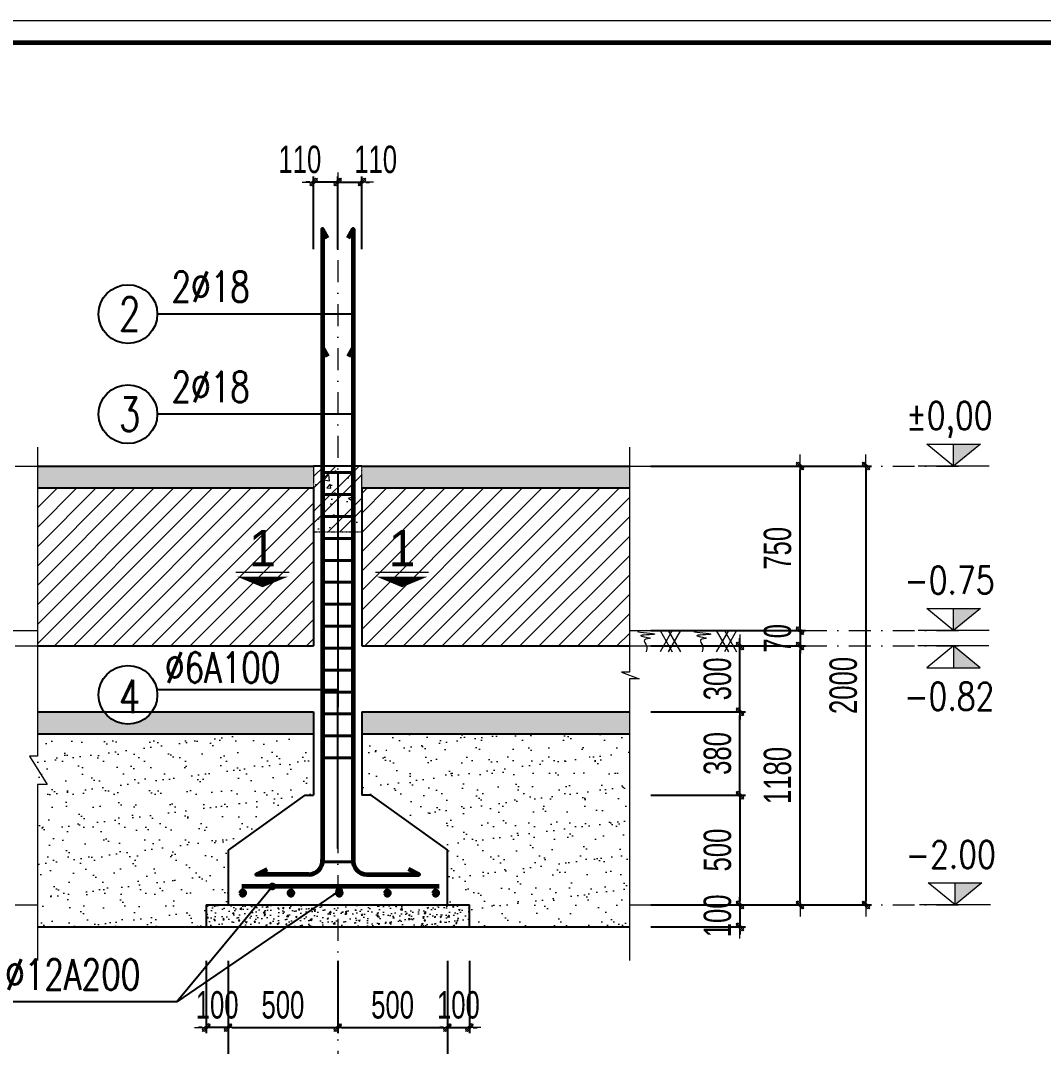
# Model space of a CAD drawing. Header units: millimetres. Extents: x -295047 to 304185, y -728047 to -308748.
# Drawn here: x -116613 to -111949, y -326349 to -321674 of the extents above; entities that cross this region are included whole.
import ezdxf
from ezdxf.enums import TextEntityAlignment as Align

# ---------------------------------------------------------------- set-up
doc = ezdxf.new("R2010")
doc.units = ezdxf.units.MM
doc.header["$MEASUREMENT"] = 0
doc.header["$PDMODE"] = 32
doc.linetypes.add('DASHDOT', pattern=[1, 0.5, -0.25, 0, -0.25])
doc.linetypes.add('HIDDEN', pattern=[0.375, 0.25, -0.125])
doc.layers.get('Defpoints').update_dxf_attribs({"color": 1})
for name, color, linetype, lineweight in [('Khungten_LCDI', 7, 'Continuous', 5), ('LC Dim', 8, 'Continuous', 18), ('LC Hatch', 252, 'Continuous', 9), ('LC Khac', 4, 'Continuous', 9), ('LC MANH DUT', 35, 'HIDDEN', 5), ('LC Net dam2', 6, 'Continuous', 40), ('LC Net dam3', 1, 'Continuous', 60), ('LC Net manh', 219, 'Continuous', 5), ('LC Net thay', 7, 'Continuous', 25), ('LC Net truc', 79, 'DASHDOT', 13), ('LC Text1', 3, 'Continuous', 20), ('LC Text2', 7, 'Continuous', 25)]:
    doc.layers.add(name, color=color, linetype=linetype, lineweight=lineweight)
doc.styles.add('HOATBIF', font='hoatbif.shx', dxfattribs={"width": 0.7})
doc.styles.add('Khungten', font='VHAVAN.TTF', dxfattribs={"width": 0.9, "height": 5000})
doc.styles.add('LC 1', font='VHAVANB.TTF')
doc.styles.add('LC 3', font='vnsimli.shx', dxfattribs={"width": 0.75})
doc.styles.add('RMS2', font='romans.shx', dxfattribs={"width": 0.75})
doc.styles.add('T1', font='Vnsimli.shx', dxfattribs={"width": 0.8})
doc.styles.add('Title', font='VHBLACK.TTF', dxfattribs={"width": 0.8})
doc.dimstyles.new('1-100(1-50)', dxfattribs={"dimscale": 50, "dimtxt": 2.5, "dimasz": 0.35, "dimexe": 0.5, "dimexo": 0, "dimgap": 0.8, "dimtad": 1, "dimdec": 0, "dimzin": 0, "dimdsep": 46, "dimtxsty": 'HOATBIF', "dimblk1": 'DOT', "dimblk2": 'DOT', "dimsah": 1, "dimcen": -1, "dimdle": 1, "dimclrd": 256, "dimclre": 256, "dimclrt": 4, "dimadec": 3, "dimazin": 2, "dimtfac": 0.333333, "dimtdec": 0, "dimtix": 1, "dimtmove": 2, "dimatfit": 3, "dimldrblk": 'DOT', "dimfxl": 1, "dimtvp": 0.833333, "dimtolj": 1, "dimtzin": 0, "dimarcsym": 0})

# ---------------------------------------------------------------- blocks, each defined once
blk = doc.blocks.new('lcdi fix')
at = {"layer": 'Defpoints', "lineweight": 0}
blk.add_lwpolyline([(-1200, -14850), (-1200, 14850), (40800, 14850), (40800, -14850)], close=True, dxfattribs=at)
at = {"layer": 'Khungten_LCDI', "color": 5, "lineweight": 60}
blk.add_lwpolyline([(0, -14650), (0, 14650), (40600, 14650), (40600, -14650)], close=True, dxfattribs=at)
at = {"color": 7, "style": 'Khungten', "width": 0.8}
for tag, p in [('REVISION', (39498.8, -10746.3)), ('NGAYHT', (39546.1, -11609.4))]:
    blk.add_attdef(tag, text='', height=200, dxfattribs=at).set_placement(p, align=Align.CENTER)
at = {"layer": 'LC Text1', "style": 'Title', "width": 1.485915}
for tag, p, p2 in [('TENBANVE1', (36912.7, -8885.8), (40339.1, -8885.8)), ('TENBANVE2', (36912.7, -9562.5), (40339.1, -9562.5))]:
    blk.add_attdef(tag, text='', height=250, dxfattribs=at).set_placement(p, p2, align=Align.FIT)
at = {"layer": 'LC Text1', "style": 'Title', "width": 0.7}
blk.add_attdef('SOBANVE', text='', height=250, dxfattribs=at).set_placement((39562, -13896.2), align=Align.CENTER)
blk = doc.blocks.new('DOT')
at = {"layer": 'LC Dim'}
blk.add_line((-3, 0), (3, 0), dxfattribs=at)
at = {"layer": 'LC Dim', "color": 4}
blk.add_line((-1, -1), (1, 1), dxfattribs=at)
blk.add_lwpolyline([(0.5, 1), (-1, -0.5), (-0.5, -1), (1, 0.5)], close=True, dxfattribs=at)
blk = doc.blocks.new('*D225')
at = {"layer": 'Defpoints', "color": 0, "ltscale": 2, "transparency": 16777216}
for p in [(-115666.3, -325958.6), (-115166.3, -325958.6), (-115166.3, -326262.5)]:
    blk.add_point(p, dxfattribs=at)
at = {"layer": 'LC Dim', "lineweight": -2, "ltscale": 2, "transparency": 16777216}
for p, q in [((-115666.3, -325958.6), (-115666.3, -326287.5)), ((-115166.3, -325958.6), (-115166.3, -326287.5)), ((-115648.8, -326262.5), (-115183.8, -326262.5))]:
    blk.add_line(p, q, dxfattribs=at)
at = {"layer": 'LC Dim', "lineweight": -2, "ltscale": 2, "transparency": 16777216, "xscale": 17.5, "yscale": 17.5, "zscale": 17.5, "rotation": 180}
blk.add_blockref('DOT', (-115666.3, -326262.5), dxfattribs=at)
at = {"layer": 'LC Dim', "lineweight": -2, "ltscale": 2, "transparency": 16777216, "xscale": 17.5, "yscale": 17.5, "zscale": 17.5}
blk.add_blockref('DOT', (-115166.3, -326262.5), dxfattribs=at)
at = {"layer": 'LC Dim', "color": 4, "ltscale": 2, "transparency": 16777216, "insert": (-115416.3, -326160), "char_height": 125, "attachment_point": 5, "style": 'HOATBIF'}
blk.add_mtext('\\A1;500', dxfattribs=at)
blk = doc.blocks.new('_Dot')
at = {"color": 0, "linetype": 'ByBlock', "lineweight": -2}
blk.add_line((-0.5, 0), (-1, 0), dxfattribs=at)
at = {"color": 0, "linetype": 'ByBlock', "const_width": 0.5}
blk.add_lwpolyline([(-0.25, 0, 1), (0.25, 0, 1)], format="xyb", close=True, dxfattribs=at)
blk = doc.blocks.new('*D226')
at = {"layer": 'Defpoints', "color": 0, "ltscale": 2, "transparency": 16777216}
for p in [(-115166.3, -325958.6), (-114666.3, -325958.6), (-114666.3, -326262.5)]:
    blk.add_point(p, dxfattribs=at)
at = {"layer": 'LC Dim', "lineweight": -2, "ltscale": 2, "transparency": 16777216}
for p, q in [((-115166.3, -325958.6), (-115166.3, -326287.5)), ((-114666.3, -325958.6), (-114666.3, -326287.5)), ((-115148.8, -326262.5), (-114683.8, -326262.5))]:
    blk.add_line(p, q, dxfattribs=at)
at = {"layer": 'LC Dim', "lineweight": -2, "ltscale": 2, "transparency": 16777216, "xscale": 17.5, "yscale": 17.5, "zscale": 17.5, "rotation": 180}
blk.add_blockref('DOT', (-115166.3, -326262.5), dxfattribs=at)
at = {"layer": 'LC Dim', "lineweight": -2, "ltscale": 2, "transparency": 16777216, "xscale": 17.5, "yscale": 17.5, "zscale": 17.5}
blk.add_blockref('DOT', (-114666.3, -326262.5), dxfattribs=at)
at = {"layer": 'LC Dim', "color": 4, "ltscale": 2, "transparency": 16777216, "insert": (-114916.3, -326160), "char_height": 125, "attachment_point": 5, "style": 'HOATBIF'}
blk.add_mtext('\\A1;500', dxfattribs=at)
blk = doc.blocks.new('*D227')
at = {"layer": 'Defpoints', "color": 0, "ltscale": 2, "transparency": 16777216}
for p in [(-115666.3, -325958.6), (-114666.3, -325958.6), (-114666.3, -326572.5)]:
    blk.add_point(p, dxfattribs=at)
at = {"layer": 'LC Dim', "lineweight": -2, "ltscale": 2, "transparency": 16777216}
for p, q in [((-115666.3, -325958.6), (-115666.3, -326597.5)), ((-114666.3, -325958.6), (-114666.3, -326597.5)), ((-115648.8, -326572.5), (-114683.8, -326572.5))]:
    blk.add_line(p, q, dxfattribs=at)
at = {"layer": 'LC Dim', "lineweight": -2, "ltscale": 2, "transparency": 16777216, "xscale": 17.5, "yscale": 17.5, "zscale": 17.5, "rotation": 180}
blk.add_blockref('DOT', (-115666.3, -326572.5), dxfattribs=at)
at = {"layer": 'LC Dim', "lineweight": -2, "ltscale": 2, "transparency": 16777216, "xscale": 17.5, "yscale": 17.5, "zscale": 17.5}
blk.add_blockref('DOT', (-114666.3, -326572.5), dxfattribs=at)
at = {"layer": 'LC Dim', "color": 4, "ltscale": 2, "transparency": 16777216, "insert": (-115166.3, -326470), "char_height": 125, "attachment_point": 5, "style": 'HOATBIF'}
blk.add_mtext('\\A1;1000', dxfattribs=at)
blk = doc.blocks.new('*D228')
at = {"layer": 'Defpoints', "color": 0, "ltscale": 2, "transparency": 16777216}
for p in [(-115766.3, -325958.6), (-115666.3, -325958.6), (-115766.3, -326262.5)]:
    blk.add_point(p, dxfattribs=at)
at = {"layer": 'LC Dim', "lineweight": -2, "ltscale": 2, "transparency": 16777216}
for p, q in [((-115766.3, -325958.6), (-115766.3, -326287.5)), ((-115666.3, -325958.6), (-115666.3, -326287.5)), ((-115783.8, -326262.5), (-115801.3, -326262.5)), ((-115666.3, -326262.5), (-115766.3, -326262.5)), ((-115648.8, -326262.5), (-115631.3, -326262.5))]:
    blk.add_line(p, q, dxfattribs=at)
at = {"layer": 'LC Dim', "lineweight": -2, "ltscale": 2, "transparency": 16777216, "xscale": 17.5, "yscale": 17.5, "zscale": 17.5}
blk.add_blockref('DOT', (-115766.3, -326262.5), dxfattribs=at)
at = {"layer": 'LC Dim', "lineweight": -2, "ltscale": 2, "transparency": 16777216, "xscale": 17.5, "yscale": 17.5, "zscale": 17.5, "rotation": 180}
blk.add_blockref('DOT', (-115666.3, -326262.5), dxfattribs=at)
at = {"layer": 'LC Dim', "color": 4, "ltscale": 2, "transparency": 16777216, "insert": (-115716.3, -326160), "char_height": 125, "attachment_point": 5, "style": 'HOATBIF'}
blk.add_mtext('\\A1;100', dxfattribs=at)
blk = doc.blocks.new('*D229')
at = {"layer": 'Defpoints', "color": 0, "ltscale": 2, "transparency": 16777216}
for p in [(-114666.3, -325958.6), (-114566.3, -325958.6), (-114566.3, -326262.5)]:
    blk.add_point(p, dxfattribs=at)
at = {"layer": 'LC Dim', "lineweight": -2, "ltscale": 2, "transparency": 16777216}
for p, q in [((-114666.3, -325958.6), (-114666.3, -326287.5)), ((-114566.3, -325958.6), (-114566.3, -326287.5)), ((-114683.8, -326262.5), (-114701.3, -326262.5)), ((-114666.3, -326262.5), (-114566.3, -326262.5)), ((-114548.8, -326262.5), (-114531.3, -326262.5))]:
    blk.add_line(p, q, dxfattribs=at)
at = {"layer": 'LC Dim', "lineweight": -2, "ltscale": 2, "transparency": 16777216, "xscale": 17.5, "yscale": 17.5, "zscale": 17.5}
blk.add_blockref('DOT', (-114666.3, -326262.5), dxfattribs=at)
at = {"layer": 'LC Dim', "lineweight": -2, "ltscale": 2, "transparency": 16777216, "xscale": 17.5, "yscale": 17.5, "zscale": 17.5, "rotation": 180}
blk.add_blockref('DOT', (-114566.3, -326262.5), dxfattribs=at)
at = {"layer": 'LC Dim', "color": 4, "ltscale": 2, "transparency": 16777216, "insert": (-114616.3, -326160), "char_height": 125, "attachment_point": 5, "style": 'HOATBIF'}
blk.add_mtext('\\A1;100', dxfattribs=at)
blk = doc.blocks.new('*D230')
at = {"layer": 'Defpoints', "color": 0, "ltscale": 2, "transparency": 16777216}
for p in [(-115056.3, -322409.6), (-115166.3, -322714.9), (-115056.3, -322714.9)]:
    blk.add_point(p, dxfattribs=at)
at = {"layer": 'LC Dim', "lineweight": -2, "ltscale": 2, "transparency": 16777216}
for p, q in [((-115183.8, -322409.6), (-115201.3, -322409.6)), ((-115166.3, -322714.9), (-115166.3, -322384.6)), ((-115166.3, -322409.6), (-115056.3, -322409.6)), ((-115056.3, -322714.9), (-115056.3, -322384.6)), ((-115038.8, -322409.6), (-115021.3, -322409.6))]:
    blk.add_line(p, q, dxfattribs=at)
at = {"layer": 'LC Dim', "lineweight": -2, "ltscale": 2, "transparency": 16777216, "xscale": 17.5, "yscale": 17.5, "zscale": 17.5}
blk.add_blockref('DOT', (-115166.3, -322409.6), dxfattribs=at)
at = {"layer": 'LC Dim', "lineweight": -2, "ltscale": 2, "transparency": 16777216, "xscale": 17.5, "yscale": 17.5, "zscale": 17.5, "rotation": 180}
blk.add_blockref('DOT', (-115056.3, -322409.6), dxfattribs=at)
at = {"layer": 'LC Dim', "color": 4, "ltscale": 2, "transparency": 16777216, "insert": (-114993.6, -322307.1), "char_height": 125, "attachment_point": 5, "style": 'HOATBIF'}
blk.add_mtext('\\A1;110', dxfattribs=at)
blk = doc.blocks.new('*D231')
at = {"layer": 'Defpoints', "color": 0, "ltscale": 2, "transparency": 16777216}
for p in [(-115276.3, -322409.6), (-115276.3, -322714.9), (-115166.3, -322714.9)]:
    blk.add_point(p, dxfattribs=at)
at = {"layer": 'LC Dim', "lineweight": -2, "ltscale": 2, "transparency": 16777216}
for p, q in [((-115293.8, -322409.6), (-115311.3, -322409.6)), ((-115276.3, -322714.9), (-115276.3, -322384.6)), ((-115166.3, -322409.6), (-115276.3, -322409.6)), ((-115166.3, -322714.9), (-115166.3, -322384.6)), ((-115148.8, -322409.6), (-115131.3, -322409.6))]:
    blk.add_line(p, q, dxfattribs=at)
at = {"layer": 'LC Dim', "lineweight": -2, "ltscale": 2, "transparency": 16777216, "xscale": 17.5, "yscale": 17.5, "zscale": 17.5}
blk.add_blockref('DOT', (-115276.3, -322409.6), dxfattribs=at)
at = {"layer": 'LC Dim', "lineweight": -2, "ltscale": 2, "transparency": 16777216, "xscale": 17.5, "yscale": 17.5, "zscale": 17.5, "rotation": 180}
blk.add_blockref('DOT', (-115166.3, -322409.6), dxfattribs=at)
at = {"layer": 'LC Dim', "color": 4, "ltscale": 2, "transparency": 16777216, "insert": (-115339, -322307.1), "char_height": 125, "attachment_point": 5, "style": 'HOATBIF'}
blk.add_mtext('\\A1;110', dxfattribs=at)
blk = doc.blocks.new('*U221')
at = {"layer": 'LC Net dam2', "ltscale": 2}
blk.add_line((-70, 0), (70, 0), dxfattribs=at)
blk = doc.blocks.new('*U222')
at = {"layer": 'LC Net truc', "color": 0, "linetype": 'ByBlock', "lineweight": -2}
for p in [(0, 0), (0, -100), (0, -200), (0, -300), (0, -400), (0, -500), (0, -600), (0, -700), (0, -800), (0, -900), (0, -1000), (0, -1100)]:
    blk.add_blockref('*U221', p, dxfattribs=at)
at = {"layer": 'LC Net truc', "color": 0, "linetype": 'ByBlock', "lineweight": -2, "transparency": 16777216}
for p in [(0, -1200), (0, -1300)]:
    blk.add_blockref('*U221', p, dxfattribs=at)
blk = doc.blocks.new('theptron1')
at = {"layer": 'LC Net dam3'}
for p, q in [((-0.5, 0), (0.5, 0)), ((-0.35, 0.35), (0.35, -0.35)), ((0.35, 0.35), (-0.35, -0.35)), ((0, 0.5), (0, -0.5))]:
    blk.add_line(p, q, dxfattribs=at)
blk.add_circle((0, 0), 0.5, dxfattribs=at)
blk = doc.blocks.new('*U223')
at = {"layer": 'LC Dim', "xscale": 19.6923076923333, "yscale": 19.6923076923333, "zscale": 19.6923076923333}
blk.add_blockref('theptron1', (0, 0), dxfattribs=at)
blk = doc.blocks.new('*U224')
at = {"layer": 'LC Dim', "color": 0, "linetype": 'ByBlock', "lineweight": -2}
for p in [(0, 0), (220, 0), (440, 0), (660, 0)]:
    blk.add_blockref('*U223', p, dxfattribs=at)
at = {"layer": 'LC Dim', "color": 0, "linetype": 'ByBlock', "lineweight": -2, "transparency": 16777216}
blk.add_blockref('*U223', (880, 0), dxfattribs=at)
blk = doc.blocks.new('*D255')
at = {"layer": 'Defpoints', "color": 0, "ltscale": 2, "transparency": 16777216}
for p in [(-113739.2, -325703.7), (-113739.2, -325803.7), (-113332.4, -325803.7)]:
    blk.add_point(p, dxfattribs=at)
at = {"layer": 'LC Dim', "lineweight": -2, "ltscale": 2, "transparency": 16777216}
for p, q in [((-113332.4, -325686.2), (-113332.4, -325668.7)), ((-113739.2, -325703.7), (-113307.4, -325703.7)), ((-113332.4, -325703.7), (-113332.4, -325803.7)), ((-113739.2, -325803.7), (-113307.4, -325803.7)), ((-113332.4, -325821.2), (-113332.4, -325838.7))]:
    blk.add_line(p, q, dxfattribs=at)
at = {"layer": 'LC Dim', "lineweight": -2, "ltscale": 2, "transparency": 16777216, "xscale": 17.5, "yscale": 17.5, "zscale": 17.5}
for p, rotation in [((-113332.4, -325703.7), 270), ((-113332.4, -325803.7), 90)]:
    blk.add_blockref('DOT', p, dxfattribs=dict(at, rotation=rotation))
at = {"layer": 'LC Dim', "color": 4, "ltscale": 2, "transparency": 16777216, "insert": (-113434.9, -325753.7), "char_height": 125, "attachment_point": 5, "rotation": 90, "style": 'HOATBIF'}
blk.add_mtext('\\A1;100', dxfattribs=at)
blk = doc.blocks.new('*D256')
at = {"layer": 'Defpoints', "color": 0, "ltscale": 2, "transparency": 16777216}
for p in [(-113739.2, -325203.7), (-113739.2, -325703.7), (-113332.4, -325703.7)]:
    blk.add_point(p, dxfattribs=at)
at = {"layer": 'LC Dim', "lineweight": -2, "ltscale": 2, "transparency": 16777216}
for p, q in [((-113739.2, -325203.7), (-113307.4, -325203.7)), ((-113332.4, -325221.2), (-113332.4, -325686.2)), ((-113739.2, -325703.7), (-113307.4, -325703.7))]:
    blk.add_line(p, q, dxfattribs=at)
at = {"layer": 'LC Dim', "lineweight": -2, "ltscale": 2, "transparency": 16777216, "xscale": 17.5, "yscale": 17.5, "zscale": 17.5}
for p, rotation in [((-113332.4, -325203.7), 90), ((-113332.4, -325703.7), 270)]:
    blk.add_blockref('DOT', p, dxfattribs=dict(at, rotation=rotation))
at = {"layer": 'LC Dim', "color": 4, "ltscale": 2, "transparency": 16777216, "insert": (-113434.9, -325453.7), "char_height": 125, "attachment_point": 5, "rotation": 90, "style": 'HOATBIF'}
blk.add_mtext('\\A1;500', dxfattribs=at)
blk = doc.blocks.new('*D257')
at = {"layer": 'Defpoints', "color": 0, "ltscale": 2, "transparency": 16777216}
for p in [(-113739.2, -324523.7), (-113058.4, -324523.7), (-113739.2, -325703.7)]:
    blk.add_point(p, dxfattribs=at)
at = {"layer": 'LC Dim', "lineweight": -2, "ltscale": 2, "transparency": 16777216}
for p, q in [((-113739.2, -324523.7), (-113033.4, -324523.7)), ((-113058.4, -325686.2), (-113058.4, -324541.2)), ((-113739.2, -325703.7), (-113033.4, -325703.7))]:
    blk.add_line(p, q, dxfattribs=at)
at = {"layer": 'LC Dim', "lineweight": -2, "ltscale": 2, "transparency": 16777216, "xscale": 17.5, "yscale": 17.5, "zscale": 17.5}
for p, rotation in [((-113058.4, -324523.7), 90), ((-113058.4, -325703.7), 270)]:
    blk.add_blockref('DOT', p, dxfattribs=dict(at, rotation=rotation))
at = {"layer": 'LC Dim', "color": 4, "ltscale": 2, "transparency": 16777216, "insert": (-113160.9, -325113.7), "char_height": 125, "attachment_point": 5, "rotation": 90, "style": 'HOATBIF'}
blk.add_mtext('\\A1;1180', dxfattribs=at)
blk = doc.blocks.new('*D258')
at = {"layer": 'Defpoints', "color": 0, "ltscale": 2, "transparency": 16777216}
for p in [(-113739.2, -323703.7), (-113058.4, -323703.7), (-113739.2, -324453.7)]:
    blk.add_point(p, dxfattribs=at)
at = {"layer": 'LC Dim', "lineweight": -2, "ltscale": 2, "transparency": 16777216}
for p, q in [((-113739.2, -323703.7), (-113033.4, -323703.7)), ((-113058.4, -324436.2), (-113058.4, -323721.2)), ((-113739.2, -324453.7), (-113033.4, -324453.7))]:
    blk.add_line(p, q, dxfattribs=at)
at = {"layer": 'LC Dim', "lineweight": -2, "ltscale": 2, "transparency": 16777216, "xscale": 17.5, "yscale": 17.5, "zscale": 17.5}
for p, rotation in [((-113058.4, -323703.7), 90), ((-113058.4, -324453.7), 270)]:
    blk.add_blockref('DOT', p, dxfattribs=dict(at, rotation=rotation))
at = {"layer": 'LC Dim', "color": 4, "ltscale": 2, "transparency": 16777216, "insert": (-113160.9, -324078.7), "char_height": 125, "attachment_point": 5, "rotation": 90, "style": 'HOATBIF'}
blk.add_mtext('\\A1;750', dxfattribs=at)
blk = doc.blocks.new('mat dat')
at = {"layer": 'LC Net manh'}
for p, q in [((2, 0), (3.73, -3)), ((3.73, 0), (2, -3)), ((3.15, 0), (4.88, -3)), ((4.88, 0), (3.15, -3))]:
    blk.add_line(p, q, dxfattribs=at)
blk.add_spline([(0, 0), (-1.21, -0.12), (1.21, -0.52), (-0.75, -0.75), (0.58, -1.1), (-0.23, -1.33), (0.06, -2.19), (0, -3)], degree=3, dxfattribs=at)
blk = doc.blocks.new('*U220')
at = {"layer": 'LC Khac', "xscale": 32.00000000005184, "yscale": 32.00000000005184, "zscale": 32.00000000005184}
blk.add_blockref('mat dat', (-56.7, 48), dxfattribs=at)
blk = doc.blocks.new('*U219')
at = {"layer": 'LC Dim', "color": 0, "linetype": 'ByBlock', "lineweight": -2}
for p in [(0, 0), (256, 0)]:
    blk.add_blockref('*U220', p, dxfattribs=at)
blk = doc.blocks.new('*D259')
at = {"layer": 'Defpoints', "color": 0, "ltscale": 2, "transparency": 16777216}
for p in [(-113739.2, -323703.7), (-113739.2, -325703.7), (-112758.6, -325703.7)]:
    blk.add_point(p, dxfattribs=at)
at = {"layer": 'LC Dim', "lineweight": -2, "ltscale": 2, "transparency": 16777216}
for p, q in [((-113739.2, -323703.7), (-112733.6, -323703.7)), ((-112758.6, -323721.2), (-112758.6, -325686.2)), ((-113739.2, -325703.7), (-112733.6, -325703.7))]:
    blk.add_line(p, q, dxfattribs=at)
at = {"layer": 'LC Dim', "lineweight": -2, "ltscale": 2, "transparency": 16777216, "xscale": 17.5, "yscale": 17.5, "zscale": 17.5}
for p, rotation in [((-112758.6, -323703.7), 90), ((-112758.6, -325703.7), 270)]:
    blk.add_blockref('DOT', p, dxfattribs=dict(at, rotation=rotation))
at = {"layer": 'LC Dim', "color": 4, "ltscale": 2, "transparency": 16777216, "insert": (-112861.1, -324703.7), "char_height": 125, "attachment_point": 5, "rotation": 90, "style": 'HOATBIF'}
blk.add_mtext('\\A1;2000', dxfattribs=at)
blk = doc.blocks.new('Caodo1')
at = {"layer": 'LC Text1'}
blk.add_hatch(color=256, dxfattribs=at).paths.add_polyline_path([(0, 200.2), (0, 0), (243.4, 200.2)])
for p, q in [((0, 0), (0, 200.2)), ((323.6, 0), (-323.6, 0))]:
    blk.add_line(p, q, dxfattribs=at)
blk.add_lwpolyline([(-243.4, 200.2), (243.4, 200.2), (0, 0), (0, 0)], close=True, dxfattribs=at)
at = {"layer": 'LC Text1', "style": 'T1', "width": 0.8}
blk.add_attdef('%%P0,00', text='', height=250, dxfattribs=at).set_placement((-39, 459.5), align=Align.MIDDLE_CENTER)
blk = doc.blocks.new('*D519')
at = {"layer": 'Defpoints', "color": 0, "ltscale": 2, "transparency": 16777216}
for p in [(-113739.2, -324823.7), (-113332.4, -324823.7), (-113739.2, -325203.7)]:
    blk.add_point(p, dxfattribs=at)
at = {"layer": 'LC Dim', "lineweight": -2, "ltscale": 2, "transparency": 16777216}
for p, q in [((-113739.2, -324823.7), (-113307.4, -324823.7)), ((-113332.4, -325186.2), (-113332.4, -324841.2)), ((-113739.2, -325203.7), (-113307.4, -325203.7))]:
    blk.add_line(p, q, dxfattribs=at)
at = {"layer": 'LC Dim', "lineweight": -2, "ltscale": 2, "transparency": 16777216, "xscale": 17.5, "yscale": 17.5, "zscale": 17.5}
for p, rotation in [((-113332.4, -324823.7), 90), ((-113332.4, -325203.7), 270)]:
    blk.add_blockref('DOT', p, dxfattribs=dict(at, rotation=rotation))
at = {"layer": 'LC Dim', "color": 4, "ltscale": 2, "transparency": 16777216, "insert": (-113434.9, -325013.7), "char_height": 125, "attachment_point": 5, "rotation": 90, "style": 'HOATBIF'}
blk.add_mtext('\\A1;380', dxfattribs=at)
blk = doc.blocks.new('*D520')
at = {"layer": 'Defpoints', "color": 0, "ltscale": 2, "transparency": 16777216}
for p in [(-113739.2, -324523.7), (-113332.4, -324523.7), (-113739.2, -324823.7)]:
    blk.add_point(p, dxfattribs=at)
at = {"layer": 'LC Dim', "lineweight": -2, "ltscale": 2, "transparency": 16777216}
for p, q in [((-113332.4, -324506.2), (-113332.4, -324488.7)), ((-113739.2, -324523.7), (-113307.4, -324523.7)), ((-113332.4, -324823.7), (-113332.4, -324523.7)), ((-113739.2, -324823.7), (-113307.4, -324823.7)), ((-113332.4, -324841.2), (-113332.4, -324858.7))]:
    blk.add_line(p, q, dxfattribs=at)
at = {"layer": 'LC Dim', "lineweight": -2, "ltscale": 2, "transparency": 16777216, "xscale": 17.5, "yscale": 17.5, "zscale": 17.5}
for p, rotation in [((-113332.4, -324523.7), 270), ((-113332.4, -324823.7), 90)]:
    blk.add_blockref('DOT', p, dxfattribs=dict(at, rotation=rotation))
at = {"layer": 'LC Dim', "color": 4, "ltscale": 2, "transparency": 16777216, "insert": (-113434.9, -324673.7), "char_height": 125, "attachment_point": 5, "rotation": 90, "style": 'HOATBIF'}
blk.add_mtext('\\A1;300', dxfattribs=at)
blk = doc.blocks.new('*D824')
at = {"layer": 'Defpoints', "color": 0, "ltscale": 2, "transparency": 16777216}
for p in [(-113118.5, -324453.7), (-113118.5, -324523.7), (-113058.4, -324523.7)]:
    blk.add_point(p, dxfattribs=at)
at = {"layer": 'LC Dim', "lineweight": -2, "ltscale": 2, "transparency": 16777216}
for p, q in [((-113058.4, -324436.2), (-113058.4, -324418.7)), ((-113118.5, -324453.7), (-113033.4, -324453.7)), ((-113058.4, -324453.7), (-113058.4, -324523.7)), ((-113118.5, -324523.7), (-113033.4, -324523.7)), ((-113058.4, -324541.2), (-113058.4, -324558.7))]:
    blk.add_line(p, q, dxfattribs=at)
at = {"layer": 'LC Dim', "lineweight": -2, "ltscale": 2, "transparency": 16777216, "xscale": 17.5, "yscale": 17.5, "zscale": 17.5}
for p, rotation in [((-113058.4, -324453.7), 270), ((-113058.4, -324523.7), 90)]:
    blk.add_blockref('DOT', p, dxfattribs=dict(at, rotation=rotation))
at = {"layer": 'LC Dim', "color": 4, "ltscale": 2, "transparency": 16777216, "insert": (-113160.9, -324488.7), "char_height": 125, "attachment_point": 5, "rotation": 90, "style": 'HOATBIF'}
blk.add_mtext('\\A1;70', dxfattribs=at)

msp = doc.modelspace()

# ---------------------------------------------------------------- hatches: boundary and pattern name
at = {"layer": 'LC Hatch', "ltscale": 2}
h = msp.add_hatch(dxfattribs=at)
h.set_pattern_fill('AR-CONC', color=256, scale=10, style=0)
h.set_pattern_definition([(50, (420.5, -295.5), (71.726018, -6.275213), [7.5, -82.5]), (355, (420.5, -295.5), (-13.875133, 75.219213), [6, -66]), (100.4514, (426.48, -296.02), (57.850938, 68.943954), [6.374019, -70.114211]), (46.1842, (420.5, -275.5), (106.724105, -16.551901), [11.25, -123.75]), (96.6356, (429.39, -276.88), (93.46627, 97.411787), [9.56103, -105.1713]), (351.1842, (420.5, -275.5), (93.466195, 97.41186), [9, -99]), (21, (430.5, -280.5), (59.690705, -40.261889), [7.5, -82.5]), (326, (430.5, -280.5), (24.331533, 72.515005), [6, -66]), (71.4514, (435.474, -283.855), (84.022263, 32.25305), [6.374019, -70.114211]), (37.5, (420.5, -295.5), (1.2159855, 33.2893854), [0, -65.2, 0, -67, 0, -66.25]), (7.5, (420.5, -295.5), (26.3069537, 39.4411712), [0, -38.2, 0, -63.7, 0, -25.25]), (327.5, (398.2, -295.5), (53.3822436, -2.2554872), [0, -25, 0, -78, 0, -103.5]), (317.5, (388.2, -295.5), (58.318617, 10.010498), [0, -32.5, 0, -51.8, 0, -73.5])])
h.paths.add_polyline_path([(-115276.3, -323703.7), (-116535.8, -323703.7), (-116535.8, -323803.7), (-115276.3, -323803.7)])
h.paths.add_polyline_path([(-113836.8, -323703.7), (-115056.3, -323703.7), (-115056.3, -323803.7), (-113836.8, -323803.7)])
h = msp.add_hatch(dxfattribs=at)
h.set_pattern_fill('BTCT', color=256, scale=30)
h.set_pattern_definition([(50, (-140927.87, -270490.26), (215.17805, -18.82564), [22.5, -247.5]), (355, (-140927.87, -270490.26), (-41.6254, 225.6576), [18, -198]), (100.4514, (-140909.94, -270491.82), (173.5528, 206.83186), [19.12206, -210.3426]), (46.1842, (-140927.87, -270430.26), (320.1723, -49.6557), [33.75, -371.25]), (96.6356, (-140901.2, -270434.4), (280.3988, 292.2354), [28.683, -315.5139]), (351.1842, (-140927.87, -270430.26), (280.3986, 292.2356), [27, -297]), (21, (-140897.87, -270445.26), (179.0721, -120.78567), [22.5, -247.5]), (326, (-140897.87, -270445.26), (72.9946, 217.545), [18, -198]), (71.4514, (-140882.95, -270455.32), (252.0668, 96.75915), [19.12206, -210.3426]), (37.5, (-140927.87, -270490.255), (3.64796, 99.86816), [0, -195.6, 0, -201, 0, -198.75]), (7.5, (-140927.87, -270490.26), (78.92086, 118.32351), [0, -114.6, 0, -191.1, 0, -75.75]), (327.5, (-140994.77, -270490.255), (160.14673, -6.76646), [0, -75, 0, -234, 0, -310.5]), (317.5, (-141024.77, -270490.26), (174.95585, 30.0315), [0, -97.5, 0, -155.4, 0, -220.5]), (45, (-140927.87, -270490.26), (-79.54951, 79.54951), []), (45, (-140874.84, -270490.26), (-79.54951, 79.54951), [])])
h.paths.add_polyline_path([(-115056.3, -323703.7), (-115276.3, -323703.7), (-115276.3, -324003.7), (-115056.3, -324003.7)])
h = msp.add_hatch(dxfattribs=at)
h.set_pattern_fill('ANSI31', color=256, scale=500)
h.paths.add_polyline_path([(-115276.3, -323803.7), (-116535.8, -323803.7), (-116535.8, -324523.7), (-115276.3, -324523.7)])
h.paths.add_polyline_path([(-113836.8, -323803.7), (-115056.3, -323803.7), (-115056.3, -324003.7), (-115056.3, -324523.7), (-113836.8, -324523.7)])
h.paths.add_polyline_path([(-115613.2, -324201.7), (-115405.6, -324201.7), (-115405.6, -323954.2), (-115613.2, -323954.2)], flags=24)
h.paths.add_polyline_path([(-114977.1, -324201.7), (-114769.5, -324201.7), (-114769.5, -323954.2), (-114977.1, -323954.2)], flags=24)
h = msp.add_hatch(dxfattribs=at)
h.set_pattern_fill('AR-CONC', color=256, scale=10, style=0)
h.set_pattern_definition([(50, (0, 0), (71.726018, -6.275213), [7.5, -82.5]), (355, (0, 0), (-13.875133, 75.219213), [6, -66]), (100.4514, (5.98, -0.52), (57.850938, 68.943954), [6.374019, -70.114211]), (46.1842, (0, 20), (106.724105, -16.551901), [11.25, -123.75]), (96.6356, (8.89, 18.62), (93.46627, 97.411787), [9.56103, -105.1713]), (351.1842, (0, 20), (93.466195, 97.41186), [9, -99]), (21, (10, 15), (59.690705, -40.261889), [7.5, -82.5]), (326, (10, 15), (24.331533, 72.515005), [6, -66]), (71.4514, (14.974, 11.645), (84.022263, 32.25305), [6.374019, -70.114211]), (37.5, (0, 0), (1.2159855, 33.2893854), [0, -65.2, 0, -67, 0, -66.25]), (7.5, (0, 0), (26.3069537, 39.4411712), [0, -38.2, 0, -63.7, 0, -25.25]), (327.5, (-22.3, 0), (53.3822436, -2.2554872), [0, -25, 0, -78, 0, -103.5]), (317.5, (-32.3, 0), (58.318617, 10.010498), [0, -32.5, 0, -51.8, 0, -73.5])])
h.paths.add_polyline_path([(-115276.3, -324823.7), (-116013.5, -324823.7, -0.518311), (-116232.1, -324823.7), (-116535.8, -324823.7), (-116535.8, -324923.7), (-115276.3, -324923.7)])
h.paths.add_polyline_path([(-113836.8, -324823.7), (-115056.3, -324823.7), (-115056.3, -324923.7), (-113836.8, -324923.7)])
h = msp.add_hatch(dxfattribs=at)
h.set_pattern_fill('AR-SAND', color=256, scale=60)
h.set_pattern_definition([(37.5, (0, -100), (-3.779601, 115.609426), [0, -91.2, 0, -102, 0, -97.5]), (7.5, (0, -100), (106.1866, 169.328764), [0, -49.2, 0, -82.2, 0, -31.5]), (327.5, (-73.8, -100), (186.848512, 0.339543), [0, -30, 0, -108, 0, -141]), (317.5, (-73.8, -100), (180.3676, 52.660534), [0, -15, 0, -70.8, 0, -81])])
h.paths.add_polyline_path([(-115666.3, -325453.7), (-115316.3, -325203.7), (-115276.3, -325203.7), (-115276.3, -324923.7), (-116535.8, -324923.7), (-116535.8, -325125.7), (-116571.3, -325125.7), (-116490.8, -325155.7), (-116535.8, -325155.7), (-116535.8, -325803.7), (-116521.8, -325803.7), (-115766.3, -325803.7), (-115766.3, -325703.7), (-115666.3, -325703.7)])
h.paths.add_polyline_path([(-113836.8, -324923.7), (-115056.3, -324923.7), (-115056.3, -325203.7), (-115016.3, -325203.7), (-114666.3, -325453.7), (-114666.3, -325703.7), (-114566.3, -325703.7), (-114566.3, -325803.7), (-113836.8, -325803.7)])
h = msp.add_hatch(dxfattribs=at)
h.set_pattern_fill('AR-CONC', color=256, scale=10, style=0)
h.set_pattern_definition([(50, (-213452.78, -147744.3), (71.726018, -6.275213), [7.5, -82.5]), (355, (-213452.78, -147744.3), (-13.875133, 75.219213), [6, -66]), (100.4514, (-213446.805, -147744.825), (57.850938, 68.943954), [6.37402, -70.11421]), (46.1842, (-213452.78, -147724.3), (106.724105, -16.5519), [11.25, -123.75]), (96.6356, (-213443.89, -147725.68), (93.46627, 97.411787), [9.56103, -105.1713]), (351.1842, (-213452.78, -147724.3), (93.466195, 97.41186), [9, -99]), (21, (-213442.78, -147729.3), (59.690705, -40.261889), [7.5, -82.5]), (326, (-213442.78, -147729.3), (24.331533, 72.515005), [6, -66]), (71.4514, (-213437.81, -147732.66), (84.022263, 32.25305), [6.37402, -70.11421]), (37.5, (-213452.782, -147744.302), (1.2159855, 33.2893854), [0, -65.2, 0, -67, 0, -66.25]), (7.5, (-213452.782, -147744.302), (26.306954, 39.441171), [0, -38.2, 0, -63.7, 0, -25.25]), (327.5, (-213475.082, -147744.302), (53.3822436, -2.255487), [0, -25, 0, -78, 0, -103.5]), (317.5, (-213485.08, -147744.3), (58.318617, 10.010498), [0, -32.5, 0, -51.8, 0, -73.5])])
h.paths.add_polyline_path([(-114566.3, -325703.7), (-115766.3, -325703.7), (-115766.3, -325803.7), (-114566.3, -325803.7)])

# ---------------------------------------------------------------- linework, layer by layer
msp.add_lwpolyline([(-113836.8, -323618.3), (-113836.8, -324643.7), (-113872.3, -324643.7), (-113791.8, -324673.7), (-113836.8, -324673.7), (-113836.8, -325956.5)], dxfattribs=at)
at = {"layer": 'LC Khac', "color": 1, "ltscale": 2}
for p, q in [((-115388.1, -324189), (-115630.8, -324189)), ((-114751.9, -324189), (-114994.7, -324189))]:
    msp.add_line(p, q, dxfattribs=at)
for points in [[(-115509.4, -324256.1, 0, 235.7, 0), (-115509.4, -324207.3, 137.5, 137.5, 0)], [(-114873.3, -324256.1, 0, 235.7, 0), (-114873.3, -324207.3, 137.5, 137.5, 0)]]:
    msp.add_lwpolyline(points, format="xyseb", dxfattribs=at)
at = {"layer": 'LC MANH DUT', "ltscale": 0.5}
msp.add_lwpolyline([(-115276.3, -324003.7), (-115056.3, -324003.7), (-115056.3, -323703.7), (-115276.3, -323703.7)], close=True, dxfattribs=at)
at = {"layer": 'LC Net dam2', "ltscale": 2}
msp.add_line((-115236.3, -325506.9), (-115096.3, -325506.9), dxfattribs=at)
at = {"layer": 'LC Net dam3'}
for p, q in [((-115236.3, -323163.7), (-115213.4, -323204.8)), ((-115096.3, -323163.7), (-115119.1, -323204.8)), ((-114704.4, -325619.5), (-115603.4, -325619.5))]:
    msp.add_line(p, q, dxfattribs=at)
for points in [[(-115213.4, -322664.8), (-115236.3, -322623.7), (-115236.3, -325506.9)], [(-115119.1, -322664.8), (-115096.3, -322623.7), (-115096.3, -325506.9)], [(-115298.8, -325564.9), (-115536.5, -325564.9), (-115488.9, -325541.4)], [(-115033.7, -325564.9), (-114796, -325564.9), (-114843.6, -325541.4)]]:
    msp.add_lwpolyline(points, dxfattribs=at)
for centre, start, end in [((-115298.9, -325502), 270.1243, 4.4902), ((-115033.6, -325502), 175.5098, 269.8757)]:
    msp.add_arc(centre, 62.9, start, end, dxfattribs=at)
at = {"layer": 'LC Net manh', "ltscale": 2}
msp.add_lwpolyline([(-116535.8, -323618.3), (-116535.8, -325025.7), (-116571.3, -325025.7), (-116490.8, -325155.7), (-116535.8, -325155.7), (-116535.8, -325956.5)], dxfattribs=at)
at = {"layer": 'LC Net thay', "linetype": 'Continuous', "ltscale": 1000}
for p, q in [((-116535.8, -323703.7), (-115276.3, -323703.7)), ((-115056.3, -323703.7), (-115276.3, -323703.7)), ((-115056.3, -323703.7), (-113836.8, -323703.7)), ((-116535.8, -323803.7), (-115276.3, -323803.7)), ((-115276.3, -323803.7), (-115276.3, -324523.7)), ((-115056.3, -323803.7), (-115056.3, -324523.7)), ((-115056.3, -323803.7), (-113836.8, -323803.7)), ((-116535.8, -324523.7), (-115276.3, -324523.7)), ((-115056.3, -324523.7), (-113836.8, -324523.7)), ((-116535.8, -324823.7), (-115276.3, -324823.7)), ((-115276.3, -324823.7), (-115276.3, -325203.7)), ((-115056.3, -324823.7), (-115056.3, -325203.7)), ((-115056.3, -324823.7), (-113836.8, -324823.7)), ((-116535.8, -324923.7), (-115276.3, -324923.7)), ((-115056.3, -324923.7), (-113836.8, -324923.7)), ((-115316.3, -325203.7), (-115666.3, -325453.7)), ((-115316.3, -325203.7), (-115276.3, -325203.7)), ((-115016.3, -325203.7), (-115056.3, -325203.7)), ((-115016.3, -325203.7), (-114666.3, -325453.7)), ((-115666.3, -325453.7), (-115666.3, -325703.7)), ((-114666.3, -325703.7), (-114666.3, -325453.7)), ((-115766.3, -325703.7), (-114566.3, -325703.7)), ((-115766.3, -325703.7), (-115766.3, -325803.7)), ((-115666.3, -325703.7), (-114666.3, -325703.7)), ((-114566.3, -325803.7), (-114566.3, -325703.7)), ((-116535.8, -325803.7), (-113836.8, -325803.7))]:
    msp.add_line(p, q, dxfattribs=at)
at = {"layer": 'LC Net truc', "ltscale": 200}
for p, q in [((-115166.3, -322366), (-115166.3, -326726.6)), ((-118638.5, -323703.7), (-116535.8, -323703.7)), ((-113836.8, -323703.7), (-112257.8, -323703.7)), ((-118638.5, -324453.7), (-116535.8, -324453.7)), ((-117872.6, -324453.7), (-116535.8, -324453.7)), ((-113836.8, -324453.7), (-112257.8, -324453.7)), ((-118638.5, -324523.7), (-116535.8, -324523.7)), ((-113836.8, -324523.7), (-112257.8, -324523.7)), ((-118638.5, -325703.7), (-116521.8, -325703.7)), ((-113836.8, -325703.7), (-112257.8, -325703.7))]:
    msp.add_line(p, q, dxfattribs=at)
at = {"layer": 'LC Text2', "ltscale": 100}
for centre in [(-116122.8, -323011.2), (-116122.8, -323467.7), (-116122.8, -324746.6)]:
    msp.add_circle(centre, 133.8, dxfattribs=at)

# ---------------------------------------------------------------- block references
at = {"layer": 'LC Dim'}
msp.add_blockref('*U219', (-113703.8, -324501.7), dxfattribs=at)
at = {"layer": 'LC Dim', "extrusion": (0, 0, -1), "zscale": -1, "rotation": 180}
msp.add_blockref('*U224', (115599.7, -325649.5), dxfattribs=at)
at = {"layer": 'LC Net thay', "xscale": 0.5000000000000013, "yscale": 0.5000000000000013, "zscale": 0.5000000000000013}
msp.add_blockref('lcdi fix', (-124455, -329098.5), dxfattribs=at)
at = {"layer": 'LC Net truc', "xscale": -1}
msp.add_blockref('*U222', (-115166.3, -323733.7), dxfattribs=at)
at = {"layer": 'LC Text1'}
ref = msp.add_blockref('Caodo1', (-112358.3, -323703.7), dxfattribs=dict(at, xscale=0.5, yscale=0.5, zscale=0.5))
ref.add_attrib('%%P0,00', '%%p0,00', dxfattribs={"layer": 'LC Text2', "height": 125, "style": 'T1', "width": 0.8}).set_placement((-112377.8, -323473.9), align=Align.MIDDLE_CENTER)
ref = msp.add_blockref('Caodo1', (-112358.3, -324453.7), dxfattribs=dict(at, xscale=0.5, yscale=0.5, zscale=0.5))
ref.add_attrib('%%P0,00', '-0.75', dxfattribs={"layer": 'LC Text2', "height": 125, "style": 'T1', "width": 0.8}).set_placement((-112377.8, -324223.9), align=Align.MIDDLE_CENTER)
ref = msp.add_blockref('Caodo1', (-112359.1, -324523.7), dxfattribs=dict(at, xscale=-0.5, yscale=0.5, zscale=0.5, rotation=180))
ref.add_attrib('%%P0,00', '-0.82', dxfattribs={"layer": 'LC Text2', "height": 125, "style": 'T1', "width": 0.8}).set_placement((-112378.6, -324753.4), align=Align.MIDDLE_CENTER)
ref = msp.add_blockref('Caodo1', (-112352.1, -325703.7), dxfattribs=dict(at, xscale=0.5, yscale=0.5, zscale=0.5))
ref.add_attrib('%%P0,00', '-2.00', dxfattribs={"layer": 'LC Text2', "height": 125, "style": 'T1', "width": 0.8}).set_placement((-112371.6, -325473.9), align=Align.MIDDLE_CENTER)

# ---------------------------------------------------------------- texts
at = {"ltscale": 2, "style": 'LC 1'}
for p in [(-115509.4, -324077.9), (-114873.3, -324077.9)]:
    msp.add_attdef('1', text='B', height=165, dxfattribs=at).set_placement(p, align=Align.MIDDLE_CENTER)
at = {"layer": 'LC Text2', "linetype": 'ByBlock', "width": 0.75}
for s, style, p in [('2%%C18', 'RMS2', (-115924.5, -322955.8)), ('2%%C18', 'RMS2', (-115924.5, -323412.3)), ('%%C6A100', 'LC 3', (-115954.1, -324691.1)), ('%%C12A200', 'LC 3', (-116682.8, -326090.1))]:
    msp.add_text(s, height=138.89, dxfattribs=dict(at, style=style)).set_placement(p)
at = {"layer": 'LC Text2', "ltscale": 100, "style": 'LC 3', "width": 0.75}
for s, p in [('2', (-116115.2, -323011.2)), ('3', (-116115.2, -323467.7)), ('4', (-116115.2, -324754.1))]:
    msp.add_text(s, height=152.8, dxfattribs=at).set_placement(p, align=Align.MIDDLE_CENTER)

# ---------------------------------------------------------------- dimensions: what is measured, and where the dimension line sits
at = {"layer": 'LC Dim', "ltscale": 2}
dim = msp.add_linear_dim(base=(-115276.3, -322409.6), p1=(-115166.3, -322714.9), p2=(-115276.3, -322714.9), angle=180, dimstyle='1-100(1-50)', dxfattribs=at)
dim.commit()
dim.dimension.update_dxf_attribs({"geometry": '*D231', "text_midpoint": (-115339, -322307.1), "dimtype": 160})
dim = msp.add_linear_dim(base=(-115056.3, -322409.6), p1=(-115166.3, -322714.9), p2=(-115056.3, -322714.9), dimstyle='1-100(1-50)', dxfattribs=at)
dim.commit()
dim.dimension.update_dxf_attribs({"geometry": '*D230', "text_midpoint": (-114993.6, -322307.1), "dimtype": 160})
for base, p1, p2, picture, middle in [((-113058.4, -323703.7), (-113739.2, -324453.7), (-113739.2, -323703.7), '*D258', (-113160.9, -324078.7)), ((-112758.6, -325703.7), (-113739.2, -323703.7), (-113739.2, -325703.7), '*D259', (-112861.1, -324703.7)), ((-113058.4, -324523.7), (-113118.5, -324453.7), (-113118.5, -324523.7), '*D824', (-113160.9, -324488.7)), ((-113058.4, -324523.7), (-113739.2, -325703.7), (-113739.2, -324523.7), '*D257', (-113160.9, -325113.7)), ((-113332.4, -324523.7), (-113739.2, -324823.7), (-113739.2, -324523.7), '*D520', (-113434.9, -324673.7)), ((-113332.4, -324823.7), (-113739.2, -325203.7), (-113739.2, -324823.7), '*D519', (-113434.9, -325013.7)), ((-113332.4, -325703.7), (-113739.2, -325203.7), (-113739.2, -325703.7), '*D256', (-113434.9, -325453.7)), ((-113332.4, -325803.7), (-113739.2, -325703.7), (-113739.2, -325803.7), '*D255', (-113434.9, -325753.7))]:
    dim = msp.add_linear_dim(base=base, p1=p1, p2=p2, angle=90, dimstyle='1-100(1-50)', dxfattribs=at)
    dim.commit()
    dim.dimension.update_dxf_attribs({"geometry": picture, "text_midpoint": middle})
for base, p1, p2, picture, middle in [((-115766.3, -326262.5), (-115666.3, -325958.6), (-115766.3, -325958.6), '*D228', (-115716.3, -326160)), ((-115166.3, -326262.5), (-115666.3, -325958.6), (-115166.3, -325958.6), '*D225', (-115416.3, -326160)), ((-114666.3, -326572.5), (-115666.3, -325958.6), (-114666.3, -325958.6), '*D227', (-115166.3, -326470)), ((-114666.3, -326262.5), (-115166.3, -325958.6), (-114666.3, -325958.6), '*D226', (-114916.3, -326160)), ((-114566.3, -326262.5), (-114666.3, -325958.6), (-114566.3, -325958.6), '*D229', (-114616.3, -326160))]:
    dim = msp.add_linear_dim(base=base, p1=p1, p2=p2, dimstyle='1-100(1-50)', dxfattribs=at)
    dim.commit()
    dim.dimension.update_dxf_attribs({"geometry": picture, "text_midpoint": middle})

# ---------------------------------------------------------------- leaders
for points, override in [([(-115096.3, -323011.2), (-115200, -323011.2), (-115989, -323011.2)], {"dimasz": 0.15}), ([(-115236.3, -323011.2), (-115371.3, -323011.2), (-115989, -323011.2)], {"dimasz": 0.15}), ([(-115236.3, -323467.7), (-115371.3, -323467.7), (-115989, -323467.7)], {"dimasz": 0.15}), ([(-115096.3, -323467.7), (-115231.3, -323467.7), (-115849, -323467.7)], {"dimasz": 0.15}), ([(-115166.3, -323733.7), (-115166.3, -324802.3)], {"dimasz": 0.15}), ([(-115166.3, -325446.4), (-115166.3, -324723.9), (-115989, -324723.9)], {"dimasz": 0.15}), ([(-115464.4, -325619.5), (-115900.2, -326145.5), (-116743.4, -326145.5)], {"dimasz": 0.7}), ([(-115159.7, -325639.6), (-115900.2, -326145.5), (-116743.4, -326145.5)], {"dimasz": 0.7})]:
    msp.add_leader(points, dimstyle='1-100(1-50)', override=override, dxfattribs=at)

doc.saveas('drawing.dxf')
